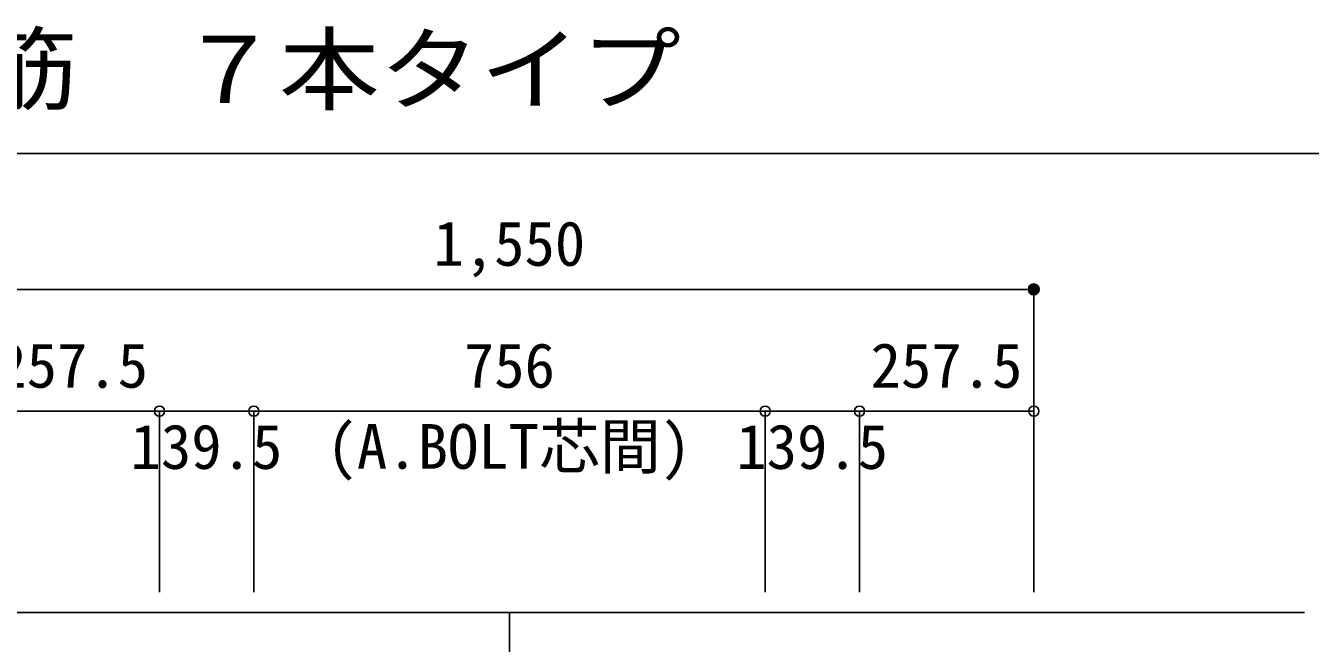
# Model space of a CAD drawing. Units: millimetres at full size, sheet at 1:30. Extents: x -5973 to 5954, y -4195 to 4201.
# Drawn here: x -5011 to -3112, y -946 to -33 of the extents above; entities that cross this region are included whole.
import ezdxf
from ezdxf.enums import TextEntityAlignment as Align

# ---------------------------------------------------------------- set-up
doc = ezdxf.new("R2010")
doc.units = ezdxf.units.MM
doc.header["$LTSCALE"] = 30
doc.header["$PDMODE"] = 32
doc.header["$PDSIZE"] = 15
doc.linetypes.add('CHAIN1', pattern=[8, 5, -1, 1, -1])
for name, color, linetype in [('0-1_躯体線', 4, 'Continuous'), ('0-7_文字', 4, 'Continuous'), ('0-D_寸法', 4, 'Continuous'), ('6-7_文字', 7, 'Continuous'), ('F-0_枠', 6, 'Continuous')]:
    doc.layers.add(name, color=color, linetype=linetype)
doc.styles.add('ＭＳ ゴシック', font='')
doc.styles.get('ＭＳ ゴシック').set_extended_font_data('MS Gothic')

msp = doc.modelspace()

# ---------------------------------------------------------------- linework, layer by layer
at = {"layer": '0-1_躯体線'}
for p, q in [((-4813.3, -602.85), (-5070.8, -602.85)), ((-4673.8, -602.85), (-4813.3, -602.85)), ((-4813.3, -602.85), (-4813.3, -869.89)), ((-3917.8, -602.85), (-4673.8, -602.85)), ((-4673.8, -602.85), (-4673.8, -869.89)), ((-3778.3, -602.85), (-3917.8, -602.85)), ((-3917.8, -602.85), (-3917.8, -869.89)), ((-3520.8, -602.85), (-3778.3, -602.85)), ((-3778.3, -602.85), (-3778.3, -869.89)), ((-3520.8, -602.85), (-3520.8, -869.89))]:
    msp.add_line(p, q, dxfattribs=at)
at = {"layer": '0-1_躯体線', "color": 2}
msp.add_line((-3120.8, -899.89), (-5070.8, -899.89), dxfattribs=at)
at = {"layer": '0-1_躯体線', "color": 7}
for p in [(-4813.3, -602.85), (-4673.8, -602.85), (-3917.8, -602.85), (-3778.3, -602.85), (-3520.8, -602.85)]:
    msp.add_point(p, dxfattribs=at)
at = {"layer": '0-D_寸法'}
for p, q in [((-5070.8, -422.85), (-3520.8, -422.85)), ((-3520.8, -422.85), (-3520.8, -602.85))]:
    msp.add_line(p, q, dxfattribs=at)
at = {"layer": '0-D_寸法', "linetype": 'CHAIN1'}
msp.add_line((-4295.8, -899.89), (-4295.8, -2849.89), dxfattribs=at)
at = {"layer": '0-D_寸法'}
for radius in [8, 7.2, 6.4, 5.6, 4.8, 4, 3.2, 2.4, 1.6, 0.8]:
    msp.add_circle((-3520.8, -422.85), radius, dxfattribs=at)
at = {"layer": '0-D_寸法', "color": 7}
msp.add_point((-3520.8, -422.85), dxfattribs=at)
at = {"layer": 'F-0_枠', "color": 2}
msp.add_line((-5972.88, -222.05), (3723.6, -222.05), dxfattribs=at)

# ---------------------------------------------------------------- texts
at = {"layer": '0-1_躯体線', "style": 'ＭＳ ゴシック'}
for s, p in [('257.5', (-5054.55, -587.85)), ('756', (-4363.3, -587.85)), ('257.5', (-3762.05, -587.85)), ('139.5', (-4856.05, -707.85)), ('139.5', (-3960.55, -707.85))]:
    msp.add_text(s, height=65.98, dxfattribs=at).set_placement(p, align=Align.BOTTOM_LEFT)
at = {"layer": '0-7_文字', "style": 'ＭＳ ゴシック'}
msp.add_text('(A.BOLT芯間)', height=65.98, dxfattribs=at).set_placement((-4566.31, -707.62), align=Align.BOTTOM_LEFT)
at = {"layer": '0-D_寸法', "style": 'ＭＳ ゴシック'}
msp.add_text('1,550', height=65.98, dxfattribs=at).set_placement((-4408.3, -407.85), align=Align.BOTTOM_LEFT)
at = {"layer": '6-7_文字', "color": 2, "style": 'ＭＳ ゴシック', "width": 1.1}
msp.add_text('\u3000\u3000基礎梁主筋\u3000７本タイプ', height=98.97, dxfattribs=at).set_placement((-5972.88, -177.05), align=Align.BOTTOM_LEFT)

doc.saveas('drawing.dxf')
